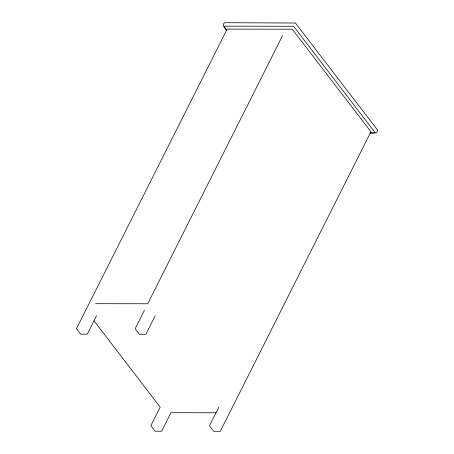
<?xml version="1.0" encoding="UTF-8"?>
<svg xmlns="http://www.w3.org/2000/svg" width="454" height="454" viewBox="0 0 454 454"><rect width="100%" height="100%" fill="white"/><g stroke="black" fill="none" stroke-linecap="round" stroke-linejoin="round"><path stroke-width="0.68" d="M96.566 315.689L87.253 334.201L80.738 334.189L76.493 328.651L227.142 29.118L292.308 29.215L370.935 131.768L220.286 431.3L213.772 431.289L209.527 425.75L218.834 407.244M144.451 310.23L135.144 328.736L139.389 334.275L145.904 334.286L155.217 315.774M282.541 35.667L147.703 303.766L95.567 303.686M224.077 26.173L293.596 26.275L375.083 132.557M370.01 132.914L375.679 132.92C376.979 132.704 377.904 130.865 377.285 129.702L295.418 23.029L225.042 22.7C223.748 22.916 222.818 24.754 223.442 25.918L226.887 30.412M369.97 133.056L374.187 133.062M216.036 412.771L170.948 412.703L161.635 431.215L155.12 431.204L150.87 425.665L160.183 407.153L93.921 320.728M224.208 27.189L226.801 30.566"/></g></svg>
